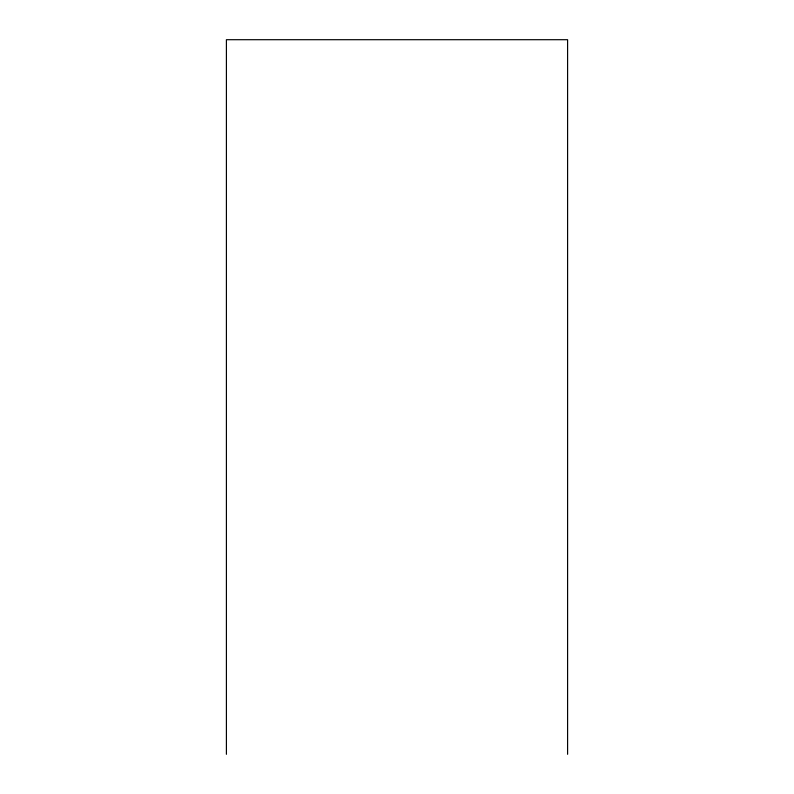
<?xml version="1.0" encoding="UTF-8"?>
<svg xmlns="http://www.w3.org/2000/svg" width="794" height="794" viewBox="0 0 794 794"><rect width="100%" height="100%" fill="white"/><g stroke="black" fill="none" stroke-linecap="round" stroke-linejoin="round"><path stroke-width="1.19" d="M567.591 754.3L567.591 39.7L226.409 39.7L226.409 754.3"/></g></svg>
